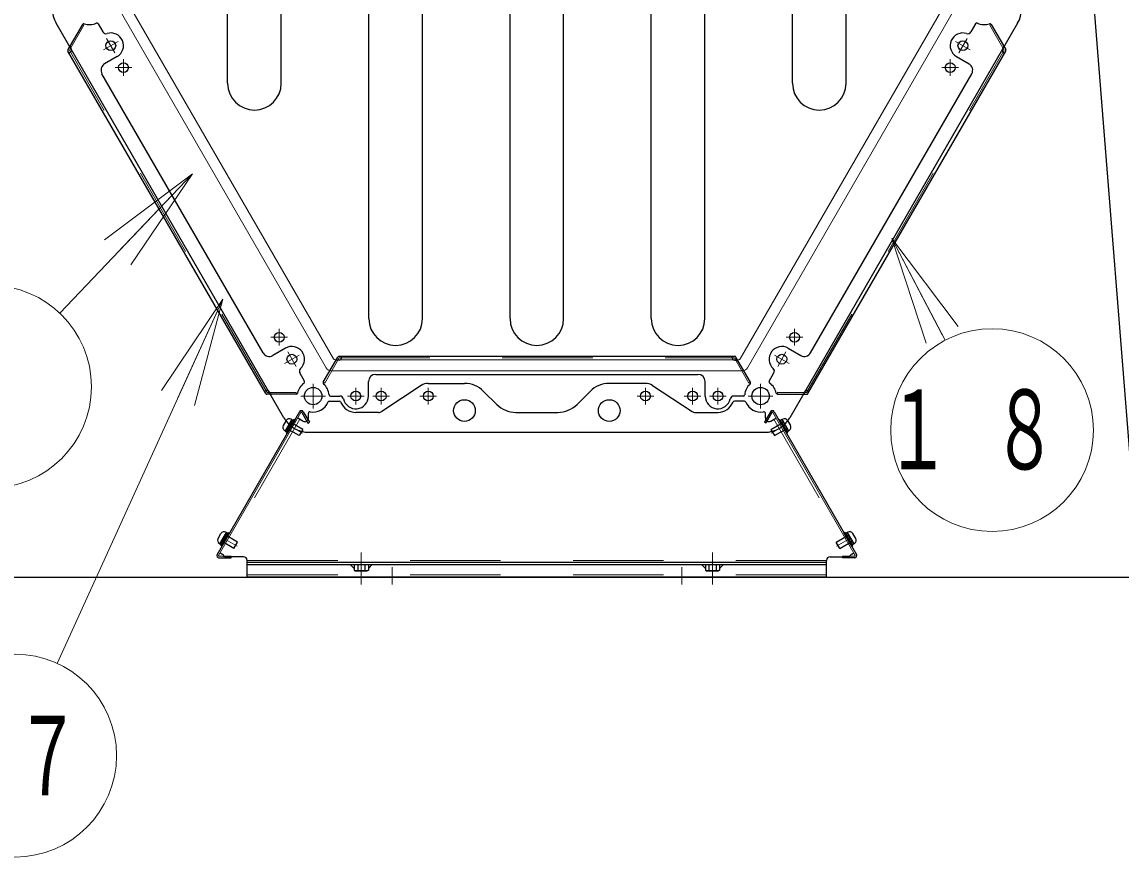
# Model space of a CAD drawing. Units: millimetres on the paper, scale 1:50. Extents: x -385 to 840, y 0 to 267.
# Drawn here: x 122.43 to 152.79, y 49.09 to 72.15 of the extents above; entities that cross this region are included whole.
import ezdxf

# ---------------------------------------------------------------- set-up
doc = ezdxf.new("R2010")
doc.units = ezdxf.units.MM
doc.linetypes.add('USER1', pattern=[4.5, 2.5, -2])
doc.linetypes.add('USER2', pattern=[6, 3, -1, 1, -1])
doc.layers.add('1_50', color=7, linetype='Continuous', lineweight=25)
doc.styles.add('ＭＳ ゴシック', font='')
doc.styles.get('ＭＳ ゴシック').set_extended_font_data('MS Gothic')

msp = doc.modelspace()

# ---------------------------------------------------------------- linework, layer by layer
at = {"layer": '1_50'}
for p, q in [((132.011, 63.957), (132.011, 81.077)), ((133.491, 63.957), (133.491, 81.077)), ((135.911, 63.957), (135.911, 81.077)), ((137.391, 63.957), (137.391, 81.077)), ((139.811, 63.957), (139.811, 81.077)), ((141.291, 63.957), (141.291, 81.077)), ((128.111, 70.457), (128.111, 74.577)), ((129.591, 70.457), (129.591, 74.577)), ((143.711, 70.457), (143.711, 74.577)), ((145.191, 70.457), (145.191, 74.577)), ((131.605, 57.153), (131.605, 57.011)), ((131.997, 57.153), (131.605, 57.153)), ((131.703, 57.153), (131.703, 57.011)), ((131.899, 57.153), (131.899, 57.011)), ((131.997, 57.153), (131.997, 57.011)), ((141.305, 57.153), (141.305, 57.011)), ((141.697, 57.153), (141.305, 57.153)), ((141.403, 57.153), (141.403, 57.011)), ((141.599, 57.153), (141.599, 57.011)), ((141.697, 57.153), (141.697, 57.011)), ((80.225, 56.817), (240.786, 56.817)), ((131.605, 57.011), (131.636, 56.993)), ((131.636, 56.993), (131.966, 56.993)), ((131.997, 57.011), (131.966, 56.993)), ((141.305, 57.011), (141.336, 56.993)), ((141.336, 56.993), (141.666, 56.993)), ((141.697, 57.011), (141.666, 56.993))]:
    msp.add_line(p, q, dxfattribs=at)
at = {"layer": '1_50', "color": 2}
for p, q in [((151.865, 74.656), (153.225, 57.706)), ((133.459, 62.11), (132.366, 61.393)), ((133.651, 62.167), (134.651, 62.167)), ((135.181, 61.947), (135.542, 61.587)), ((138.121, 61.947), (137.76, 61.587)), ((139.651, 62.167), (138.651, 62.167)), ((139.843, 62.11), (140.936, 61.393)), ((130.919, 61.678), (131.195, 61.678)), ((142.383, 61.678), (142.107, 61.678)), ((130.096, 61.384), (127.82, 57.442)), ((130.16, 61.361), (130.328, 61.07)), ((130.2, 61.384), (130.368, 61.093)), ((130.34, 61.213), (130.34, 61.346)), ((132.278, 61.367), (131.651, 61.367)), ((136.072, 61.367), (137.23, 61.367)), ((141.024, 61.367), (141.651, 61.367)), ((143.102, 61.384), (142.934, 61.093)), ((142.962, 61.213), (142.962, 61.346)), ((143.142, 61.361), (142.974, 61.07)), ((143.206, 61.384), (145.481, 57.442)), ((130.19, 61.127), (130.048, 61.209)), ((130.328, 61.07), (130.368, 61.093)), ((142.974, 61.07), (142.934, 61.093)), ((143.112, 61.127), (143.254, 61.209)), ((127.951, 57.454), (127.898, 57.485)), ((128.551, 57.381), (128.024, 57.381)), ((144.751, 57.381), (145.278, 57.381)), ((145.351, 57.454), (145.404, 57.485)), ((127.872, 57.352), (128.208, 57.352)), ((128.651, 57.217), (128.651, 57.281)), ((144.651, 57.217), (128.651, 57.217)), ((128.651, 56.817), (128.651, 57.217)), ((144.651, 57.217), (128.651, 57.217)), ((144.651, 57.153), (128.651, 57.153)), ((131.605, 57.054), (131.505, 57.153)), ((131.997, 57.054), (132.096, 57.153)), ((141.305, 57.054), (141.205, 57.153)), ((141.697, 57.054), (141.796, 57.153)), ((144.651, 57.217), (144.651, 57.281)), ((144.651, 56.817), (144.651, 57.217)), ((145.429, 57.352), (145.094, 57.352)), ((144.651, 56.817), (128.651, 56.817))]:
    msp.add_line(p, q, dxfattribs=at)
at = {"layer": '1_50', "color": 131, "lineweight": 13}
for p, q in [((130.831, 62.597), (125.15, 72.437)), ((131.033, 62.847), (125.468, 72.487)), ((147.834, 72.487), (142.269, 62.847)), ((148.152, 72.437), (142.471, 62.597)), ((142.217, 62.817), (131.085, 62.817)), ((142.332, 62.517), (130.97, 62.517))]:
    msp.add_line(p, q, dxfattribs=at)
at = {"layer": '1_50', "color": 131}
for p, q in [((129.665, 61.217), (123.372, 72.117)), ((149.93, 72.117), (143.637, 61.217)), ((130.358, 60.817), (142.944, 60.817))]:
    msp.add_line(p, q, dxfattribs=at)
at = {"layer": '1_50', "color": 190}
for p, q in [((124.103, 72.084), (123.701, 71.387)), ((124.535, 72.103), (124.665, 71.877)), ((148.767, 72.103), (148.637, 71.877)), ((149.199, 72.084), (149.601, 71.387)), ((129.163, 61.887), (123.701, 71.347)), ((123.794, 71.397), (123.762, 71.453)), ((144.139, 61.887), (149.601, 71.347)), ((149.507, 71.397), (149.54, 71.453)), ((123.772, 71.315), (123.733, 71.292)), ((125.059, 71.194), (124.713, 70.994)), ((148.242, 71.194), (148.589, 70.994)), ((149.529, 71.315), (149.569, 71.292)), ((129.09, 63.013), (124.64, 70.721)), ((144.212, 63.013), (148.662, 70.721)), ((129.709, 63.14), (129.363, 62.94)), ((143.592, 63.14), (143.939, 62.94)), ((130.752, 62.2), (131.155, 62.897)), ((131.189, 62.917), (142.113, 62.917)), ((131.253, 62.871), (131.253, 62.917)), ((142.049, 62.871), (142.049, 62.917)), ((142.549, 62.2), (142.147, 62.897)), ((131.193, 62.811), (131.128, 62.811)), ((142.109, 62.811), (142.174, 62.811)), ((130.234, 62.231), (130.104, 62.457)), ((132.201, 62.417), (141.101, 62.417)), ((143.068, 62.231), (143.198, 62.457)), ((129.171, 61.965), (129.131, 61.942)), ((129.253, 61.943), (129.285, 61.887)), ((132.001, 61.817), (132.001, 62.217)), ((141.301, 61.817), (141.301, 62.217)), ((144.049, 61.943), (144.017, 61.887)), ((144.131, 61.965), (144.171, 61.942)), ((130.002, 61.867), (129.197, 61.867)), ((130.952, 61.817), (131.212, 61.817)), ((142.35, 61.817), (142.09, 61.817)), ((143.3, 61.867), (144.104, 61.867))]:
    msp.add_line(p, q, dxfattribs=at)
at = {"layer": '1_50', "color": 190, "linetype": 'USER1', "lineweight": 13}
for p, q in [((124.142, 72.06), (123.742, 71.367)), ((124.142, 72.06), (124.103, 72.083)), ((149.159, 72.06), (149.199, 72.083)), ((149.159, 72.06), (149.559, 71.367)), ((129.201, 61.913), (123.742, 71.367)), ((144.101, 61.913), (149.559, 71.367)), ((130.793, 62.178), (131.193, 62.871)), ((131.193, 62.871), (142.109, 62.871)), ((142.509, 62.178), (142.109, 62.871)), ((130.793, 62.178), (130.753, 62.201)), ((142.509, 62.178), (142.549, 62.201)), ((130.001, 61.913), (129.201, 61.913)), ((130.001, 61.913), (130.001, 61.867)), ((143.301, 61.913), (144.101, 61.913)), ((143.301, 61.913), (143.301, 61.867))]:
    msp.add_line(p, q, dxfattribs=at)
at = {"layer": '1_50', "color": 2, "linetype": 'USER2', "lineweight": 13}
for p, q in [((124.769, 71.696), (124.999, 71.298)), ((148.532, 71.696), (148.302, 71.298)), ((124.685, 71.382), (125.084, 71.612)), ((148.617, 71.382), (148.218, 71.612)), ((125.234, 70.661), (125.234, 71.121)), ((148.067, 70.661), (148.067, 71.121)), ((125.464, 70.891), (125.004, 70.891)), ((147.837, 70.891), (148.297, 70.891)), ((129.764, 63.443), (129.304, 63.443)), ((129.534, 63.213), (129.534, 63.673)), ((143.537, 63.443), (143.997, 63.443)), ((143.767, 63.213), (143.767, 63.673)), ((129.685, 62.722), (130.084, 62.952)), ((129.769, 63.036), (129.999, 62.638)), ((143.617, 62.722), (143.218, 62.952)), ((143.532, 63.036), (143.302, 62.638)), ((131.651, 62.047), (131.651, 61.587)), ((132.351, 61.587), (132.351, 62.047)), ((133.651, 62.047), (133.651, 61.587)), ((139.651, 62.047), (139.651, 61.587)), ((140.951, 61.587), (140.951, 62.047)), ((141.651, 62.047), (141.651, 61.587)), ((131.881, 61.817), (131.421, 61.817)), ((132.581, 61.817), (132.121, 61.817)), ((133.881, 61.817), (133.421, 61.817)), ((139.881, 61.817), (139.421, 61.817)), ((141.181, 61.817), (140.721, 61.817)), ((141.881, 61.817), (141.421, 61.817)), ((129.784, 61.015), (130.175, 60.789)), ((143.518, 61.015), (143.126, 60.789)), ((127.984, 57.897), (128.375, 57.671)), ((145.318, 57.897), (144.926, 57.671)), ((131.801, 57.493), (131.801, 56.955)), ((131.801, 57.493), (131.801, 56.955)), ((141.501, 57.493), (141.501, 56.955)), ((141.501, 57.493), (141.501, 56.955)), ((131.801, 57.093), (131.801, 56.611)), ((131.801, 57.093), (131.801, 56.611)), ((132.651, 57.093), (132.651, 56.611)), ((140.651, 57.093), (140.651, 56.611)), ((141.501, 57.093), (141.501, 56.611)), ((141.501, 57.093), (141.501, 56.611))]:
    msp.add_line(p, q, dxfattribs=at)
at = {"layer": '1_50', "lineweight": 13}
for p, q in [((127.137, 67.96), (123.477, 64.105)), ((124.709, 66.129), (127.137, 67.96)), ((127.137, 67.96), (125.072, 65.784)), ((127.137, 67.96), (125.434, 65.44)), ((146.456, 66.167), (147.846, 63.509)), ((146.456, 66.167), (148.289, 63.74)), ((147.403, 63.277), (146.456, 66.167)), ((146.456, 66.167), (147.925, 63.358)), ((127.978, 64.498), (123.401, 54.436)), ((126.281, 61.974), (127.978, 64.498)), ((127.978, 64.498), (126.736, 61.767)), ((127.978, 64.498), (127.191, 61.56))]:
    msp.add_line(p, q, dxfattribs=at)
at = {"layer": '1_50', "linetype": 'USER2', "lineweight": 13}
for p, q in [((130.473, 62.157), (130.473, 61.477)), ((142.829, 62.157), (142.829, 61.477)), ((130.813, 61.817), (130.133, 61.817)), ((143.169, 61.817), (142.489, 61.817))]:
    msp.add_line(p, q, dxfattribs=at)
at = {"layer": '1_50', "color": 2, "lineweight": 13}
for p, q in [((130.136, 61.361), (127.86, 57.419)), ((143.166, 61.361), (145.442, 57.419))]:
    msp.add_line(p, q, dxfattribs=at)
at = {"layer": '1_50', "color": 2, "linetype": 'USER1', "lineweight": 13}
for p, q in [((130.104, 61.177), (127.954, 57.453)), ((143.198, 61.177), (145.348, 57.453)), ((127.872, 57.398), (128.208, 57.398)), ((128.208, 57.398), (128.208, 57.352)), ((145.429, 57.398), (145.094, 57.398)), ((145.094, 57.398), (145.094, 57.352)), ((144.651, 57.281), (128.651, 57.281)), ((144.651, 56.881), (128.651, 56.881))]:
    msp.add_line(p, q, dxfattribs=at)
at = {"layer": '1_50', "color": 4}
for p, q in [((129.725, 61.141), (129.645, 61.003)), ((129.697, 60.853), (129.881, 61.171)), ((129.879, 61.168), (129.699, 60.856)), ((129.937, 61.169), (129.727, 60.805)), ((129.74, 60.828), (129.924, 61.146)), ((129.963, 61.154), (129.753, 60.79)), ((129.796, 61.024), (129.832, 60.987)), ((130.185, 60.899), (129.839, 61.099)), ((129.879, 61.168), (129.862, 61.178)), ((129.881, 61.171), (129.924, 61.146)), ((129.963, 61.154), (129.937, 61.169)), ((143.116, 60.899), (143.463, 61.099)), ((143.339, 61.154), (143.365, 61.169)), ((143.339, 61.154), (143.549, 60.79)), ((143.365, 61.169), (143.575, 60.805)), ((143.421, 61.171), (143.378, 61.146)), ((143.562, 60.828), (143.378, 61.146)), ((143.605, 60.853), (143.421, 61.171)), ((143.423, 61.168), (143.44, 61.178)), ((143.423, 61.168), (143.603, 60.856)), ((143.506, 61.024), (143.47, 60.987)), ((143.577, 61.141), (143.657, 61.003)), ((129.699, 60.856), (129.682, 60.866)), ((129.697, 60.853), (129.74, 60.828)), ((129.727, 60.805), (129.753, 60.79)), ((130.085, 60.725), (129.739, 60.925)), ((129.789, 61.012), (129.826, 60.975)), ((130.185, 60.899), (130.085, 60.725)), ((143.116, 60.899), (143.216, 60.725)), ((143.216, 60.725), (143.563, 60.925)), ((143.513, 61.012), (143.476, 60.975)), ((143.575, 60.805), (143.549, 60.79)), ((143.605, 60.853), (143.562, 60.828)), ((143.603, 60.856), (143.62, 60.866)), ((127.845, 57.885), (127.925, 58.023)), ((128.081, 58.054), (127.897, 57.735)), ((127.899, 57.738), (128.079, 58.05)), ((127.927, 57.687), (128.137, 58.051)), ((128.124, 58.029), (127.94, 57.71)), ((127.953, 57.672), (128.163, 58.036)), ((128.385, 57.781), (128.039, 57.981)), ((128.079, 58.05), (128.062, 58.06)), ((128.081, 58.054), (128.124, 58.029)), ((128.137, 58.051), (128.163, 58.036)), ((144.916, 57.781), (145.263, 57.981)), ((145.165, 58.051), (145.139, 58.036)), ((145.349, 57.672), (145.139, 58.036)), ((145.375, 57.687), (145.165, 58.051)), ((145.221, 58.054), (145.178, 58.029)), ((145.178, 58.029), (145.362, 57.71)), ((145.221, 58.054), (145.405, 57.735)), ((145.223, 58.05), (145.24, 58.06)), ((145.403, 57.738), (145.223, 58.05)), ((145.457, 57.885), (145.377, 58.023)), ((127.899, 57.738), (127.882, 57.748)), ((127.897, 57.735), (127.94, 57.71)), ((127.953, 57.672), (127.927, 57.687)), ((128.285, 57.608), (127.939, 57.808)), ((127.982, 57.883), (128.032, 57.869)), ((127.989, 57.894), (128.039, 57.881)), ((128.285, 57.608), (128.385, 57.781)), ((145.016, 57.608), (144.916, 57.781)), ((145.016, 57.608), (145.363, 57.808)), ((145.313, 57.894), (145.263, 57.881)), ((145.32, 57.883), (145.27, 57.869)), ((145.349, 57.672), (145.375, 57.687)), ((145.405, 57.735), (145.362, 57.71)), ((145.403, 57.738), (145.42, 57.748))]:
    msp.add_line(p, q, dxfattribs=at)
at = {"layer": '1_50', "color": 2}
for centre, radius in [((124.884, 71.497), 0.135), ((148.417, 71.497), 0.135), ((125.234, 70.891), 0.135), ((148.067, 70.891), 0.135), ((129.534, 63.443), 0.135), ((143.767, 63.443), 0.135), ((129.884, 62.837), 0.135), ((143.417, 62.837), 0.135), ((131.651, 61.817), 0.135), ((132.351, 61.817), 0.135), ((133.651, 61.817), 0.135), ((139.651, 61.817), 0.135), ((140.951, 61.817), 0.135), ((141.651, 61.817), 0.135), ((134.651, 61.417), 0.3), ((138.651, 61.417), 0.3)]:
    msp.add_circle(centre, radius, dxfattribs=at)
at = {"layer": '1_50', "lineweight": 13}
for centre in [(121.549, 62.075), (149.223, 60.877), (122.242, 51.887)]:
    msp.add_circle(centre, 2.8, dxfattribs=at)
at = {"layer": '1_50', "color": 131}
for centre in [(130.473, 61.817), (142.829, 61.817)]:
    msp.add_circle(centre, 0.24, dxfattribs=at)
for centre, start, end in [((124.065, 72.517), 150, 210), ((149.237, 72.517), 330, 30), ((130.358, 61.617), 210, 270), ((142.944, 61.617), 270, 330)]:
    msp.add_arc(centre, 0.8, start, end, dxfattribs=at)
at = {"layer": '1_50', "color": 190}
for centre, radius, start, end in [((124.138, 72.064), 0.04, 70.8069, 150), ((124.296, 72.517), 0.44, 250.8069, 295.2198), ((124.5, 72.083), 0.04, 30, 115.2198), ((148.802, 72.083), 0.04, 64.7802, 150), ((149.006, 72.517), 0.44, 244.7802, 289.1931), ((149.164, 72.064), 0.04, 30, 109.1931), ((124.752, 71.927), 0.1, 210, 287.1604), ((124.884, 71.497), 0.35, 300, 107.1604), ((148.417, 71.497), 0.35, 72.8396, 240), ((148.55, 71.927), 0.1, 252.8396, 330), ((123.736, 71.367), 0.04, 150, 210), ((123.797, 71.473), 0.04, 150, 210), ((123.742, 71.367), 0.06, 300, 30), ((149.559, 71.367), 0.06, 150, 240), ((149.505, 71.473), 0.04, 330, 30), ((149.566, 71.367), 0.04, 330, 30), ((124.813, 70.821), 0.2, 120, 210), ((148.489, 70.821), 0.2, 330, 60), ((129.884, 62.837), 0.35, 312.8396, 120), ((143.417, 62.837), 0.35, 60, 227.1604), ((129.263, 63.113), 0.2, 210, 300), ((131.189, 62.877), 0.04, 90, 150), ((131.193, 62.871), 0.06, 270, 0), ((142.109, 62.871), 0.06, 180, 270), ((142.113, 62.877), 0.04, 30, 90), ((144.039, 63.113), 0.2, 240, 330), ((130.19, 62.507), 0.1, 132.8396, 210), ((131.128, 62.771), 0.04, 90, 150), ((142.174, 62.771), 0.04, 30, 90), ((143.111, 62.507), 0.1, 330, 47.1604), ((130.199, 62.211), 0.04, 304.7802, 30), ((132.201, 62.217), 0.2, 90, 180), ((141.101, 62.217), 0.2, 0, 90), ((143.102, 62.211), 0.04, 150, 235.2198), ((129.201, 61.913), 0.06, 30, 120), ((130.473, 61.817), 0.44, 124.7802, 169.1931), ((130.787, 62.18), 0.04, 150, 229.1931), ((130.473, 61.817), 0.44, 4.7802, 49.1931), ((142.829, 61.817), 0.44, 130.8069, 175.2198), ((142.515, 62.18), 0.04, 310.8069, 30), ((142.829, 61.817), 0.44, 10.8069, 55.2198), ((144.101, 61.913), 0.06, 60, 150), ((129.197, 61.907), 0.04, 210, 270), ((129.32, 61.907), 0.04, 210, 270), ((130.002, 61.907), 0.04, 270, 349.1931), ((130.952, 61.857), 0.04, 184.7802, 270), ((131.212, 61.717), 0.1, 12.8396, 90), ((131.651, 61.817), 0.35, 192.8396, 0), ((141.651, 61.817), 0.35, 180, 347.1604), ((142.09, 61.717), 0.1, 90, 167.1604), ((142.35, 61.857), 0.04, 270, 355.2198), ((143.3, 61.907), 0.04, 190.8069, 270), ((143.982, 61.907), 0.04, 270, 330), ((144.104, 61.907), 0.04, 270, 330)]:
    msp.add_arc(centre, radius, start, end, dxfattribs=at)
at = {"layer": '1_50'}
for centre, radius, start, end in [((128.851, 70.457), 0.74, 180, 0), ((144.451, 70.457), 0.74, 180, 0), ((132.751, 63.957), 0.74, 180, 0), ((136.651, 63.957), 0.74, 180, 0), ((140.551, 63.957), 0.74, 180, 0), ((131.654, 57.083), 0.0869, 235.6159, 304.3841), ((131.801, 57.321), 0.325, 252.4121, 287.5879), ((131.948, 57.083), 0.0869, 235.6159, 304.3841), ((141.354, 57.083), 0.0869, 235.6159, 304.3841), ((141.501, 57.321), 0.325, 252.4121, 287.5879), ((141.648, 57.083), 0.0869, 235.6159, 304.3841)]:
    msp.add_arc(centre, radius, start, end, dxfattribs=at)
at = {"layer": '1_50', "color": 131, "lineweight": 13}
for centre, radius, start, end in [((131.085, 62.877), 0.06, 210, 270), ((142.217, 62.877), 0.06, 270, 330), ((130.97, 62.677), 0.16, 210, 270), ((142.332, 62.677), 0.16, 270, 330)]:
    msp.add_arc(centre, radius, start, end, dxfattribs=at)
at = {"layer": '1_50', "color": 2}
for centre, radius, start, end in [((133.651, 61.817), 0.35, 90, 123.2362), ((134.651, 61.417), 0.75, 45, 90), ((138.651, 61.417), 0.75, 90, 135), ((139.651, 61.817), 0.35, 56.7638, 90), ((130.473, 61.817), 0.44, 258.8123, 338.1228), ((130.919, 61.638), 0.04, 90, 158.1228), ((131.195, 61.638), 0.04, 21.4084, 90), ((131.651, 61.817), 0.45, 201.4084, 270), ((141.651, 61.817), 0.45, 270, 338.5916), ((142.107, 61.638), 0.04, 90, 158.5916), ((142.383, 61.638), 0.04, 21.8772, 90), ((142.829, 61.817), 0.44, 201.8772, 281.1877), ((130.148, 61.354), 0.06, 30, 150), ((130.148, 61.354), 0.014, 30, 150), ((130.38, 61.346), 0.04, 78.8123, 180), ((132.278, 61.527), 0.16, 270, 303.2362), ((136.072, 62.117), 0.75, 225, 270), ((137.23, 62.117), 0.75, 270, 315), ((141.024, 61.527), 0.16, 236.7638, 270), ((142.922, 61.346), 0.04, 0, 101.1877), ((143.154, 61.354), 0.06, 30, 150), ((143.154, 61.354), 0.014, 30, 150), ((130.24, 61.213), 0.1, 240, 0), ((143.062, 61.213), 0.1, 180, 300), ((127.872, 57.412), 0.06, 150, 270), ((127.872, 57.412), 0.014, 150, 270), ((127.851, 57.281), 0.2, 30, 60), ((128.551, 57.281), 0.1, 0, 90), ((144.751, 57.281), 0.1, 90, 180), ((145.451, 57.281), 0.2, 120, 150), ((145.429, 57.412), 0.06, 270, 30), ((145.429, 57.412), 0.014, 270, 30)]:
    msp.add_arc(centre, radius, start, end, dxfattribs=at)
at = {"layer": '1_50', "color": 4}
for centre, start, end in [((129.812, 61.091), 60, 150), ((143.49, 61.091), 30, 120), ((129.732, 60.953), 150, 240), ((143.57, 60.953), 300, 30), ((128.012, 57.973), 60, 150), ((145.29, 57.973), 30, 120), ((127.932, 57.835), 150, 240), ((145.37, 57.835), 300, 30)]:
    msp.add_arc(centre, 0.1, start, end, dxfattribs=at)

# ---------------------------------------------------------------- texts
at = {"layer": '1_50', "char_height": 2.199, "attachment_point": 5, "style": 'ＭＳ ゴシック'}
for s, insert in [('\\T1.64;\\W0.6;１８', (149.223, 60.877)), ('\\T1.64;\\W0.6;１７', (122.242, 51.887))]:
    msp.add_mtext(s, dxfattribs=dict(at, insert=insert))

doc.saveas('drawing.dxf')
